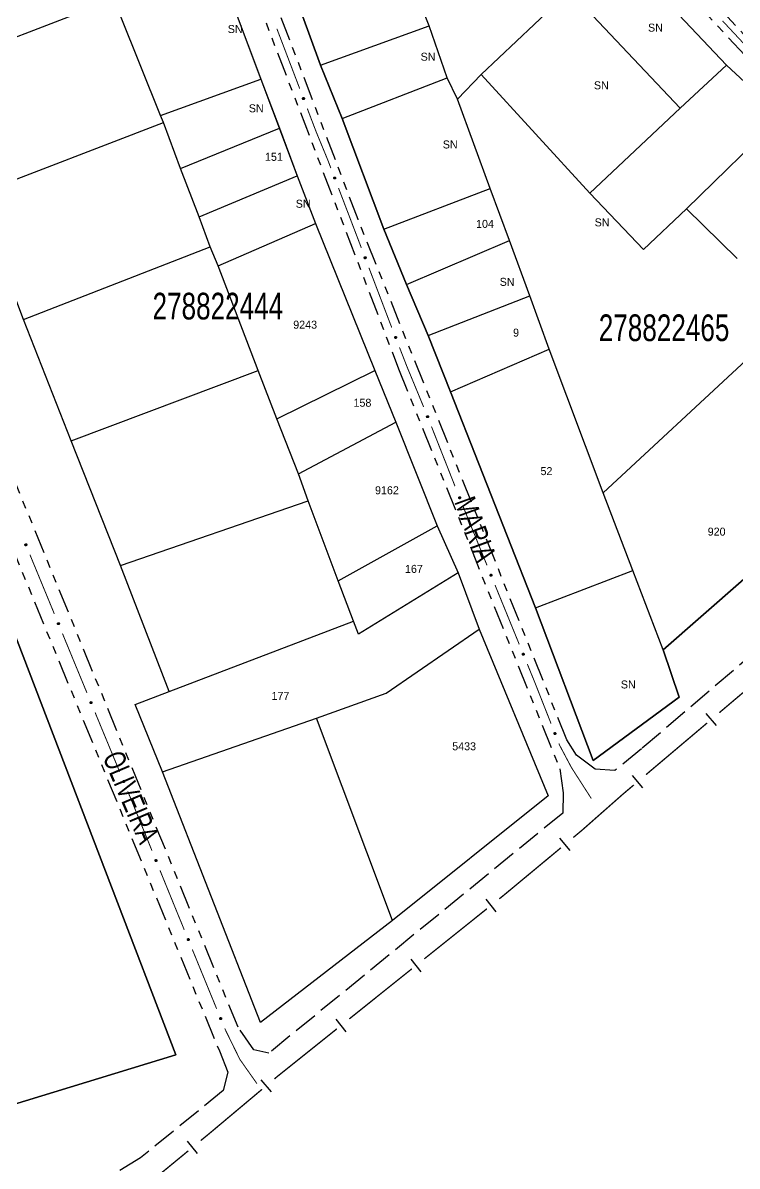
# Model space of a CAD drawing. Extents: x 204373 to 205952, y 4873300 to 4875179.
# Drawn here: x 205466.1 to 205599.9, y 4874579.4 to 4874793.6 of the extents above; entities that cross this region are included whole.
import ezdxf
from ezdxf.enums import TextEntityAlignment as Align

# ---------------------------------------------------------------- set-up
doc = ezdxf.new("R2010")
doc.units = 0
doc.header["$LTSCALE"] = 1.5
doc.header["$MEASUREMENT"] = 0
doc.linetypes.add('TRACO_11', pattern=[8, 3, -1, 3, -1])
doc.linetypes.add('TRACO_25', pattern=[8, 3, -1, 1, -1, 1, -1])
for name, color, linetype in [('CD_MALHA_LOTES', 7, 'CONTINUOUS'), ('CD_TXT_QUADRA', 255, 'CONTINUOUS'), ('LM-LIM-SETORES-BAIRROS', 250, 'CONTINUOUS'), ('RU-QUADRA', 220, 'CONTINUOUS'), ('SV-EIXO-RUA-N-PAV', 6, 'CONTINUOUS'), ('SV-RUA-NAO-PAV', 7, 'CONTINUOUS'), ('SV-RUA-PAVIM', 7, 'CONTINUOUS'), ('SV-TXT-RUA-N-PAV', 7, 'CONTINUOUS'), ('SV-TXT-RUA-PAV', 7, 'CONTINUOUS'), ('Th_NmrPort', 1, 'CONTINUOUS')]:
    doc.layers.add(name, color=color, linetype=linetype)
doc.styles.add('ARIAL', font='ARIAL.SHX')

msp = doc.modelspace()

# ---------------------------------------------------------------- linework, layer by layer
at = {"layer": 'CD_MALHA_LOTES', "linetype": 'Continuous', "flags": 128}
for points in [[(205576.774147, 4874808.144822), (205597.958793, 4874785.689097)], [(205503.648216, 4874801.987157), (205510.688721, 4874783.105801)], [(205542.243173, 4874793.103723), (205538.641784, 4874802.213121)], [(205521.905913, 4874785.689097), (205516.609752, 4874800.306503)], [(205551.988111, 4874783.994325), (205568.512135, 4874799.670964)], [(205589.273088, 4874777.638932), (205568.512135, 4874799.670964)], [(205448.44425, 4874784.705916), (205483.273418, 4874798.146882)], [(205491.914039, 4874776.278644), (205484.446836, 4874794.946652)], [(205521.905913, 4874785.689097), (205542.243173, 4874793.103723)], [(205545.632717, 4874783.358786), (205542.243173, 4874793.103723)], [(205525.930996, 4874775.732313), (205521.905913, 4874785.689097)], [(205597.958793, 4874785.689097), (205589.273088, 4874777.638932)], [(205491.914039, 4874776.278644), (205510.688721, 4874783.105801)], [(205510.688721, 4874783.105801), (205514.208974, 4874773.931809)], [(205525.930996, 4874775.732313), (205545.632717, 4874783.358786)], [(205547.539335, 4874779.333703), (205545.632717, 4874783.358786)], [(205547.539335, 4874779.333703), (205551.988111, 4874783.994325)], [(205572.325371, 4874761.750447), (205551.988111, 4874783.994325)], [(205553.682882, 4874762.597833), (205547.539335, 4874779.333703)], [(205492.447411, 4874774.998552), (205491.914039, 4874776.278644)], [(205533.769315, 4874754.97136), (205525.930996, 4874775.732313)], [(205589.273088, 4874777.638932), (205572.325371, 4874761.750447)], [(205590.438243, 4874758.784597), (205608.233346, 4874776.156006)], [(205457.404893, 4874761.450912), (205492.447411, 4874774.998552)], [(205495.647641, 4874766.357931), (205492.447411, 4874774.998552)], [(205495.647641, 4874766.357931), (205514.208974, 4874773.931809)], [(205514.208974, 4874773.931809), (205517.515878, 4874764.971165)], [(205499.167894, 4874757.290613), (205495.647641, 4874766.357931)], [(205499.167894, 4874757.290613), (205517.515878, 4874764.971165)], [(205517.515878, 4874764.971165), (205520.929457, 4874756.010521)], [(205466.239798, 4874738.055189), (205457.404893, 4874761.450912)], [(205533.769315, 4874754.97136), (205553.682882, 4874762.597833)], [(205557.284272, 4874752.852896), (205553.682882, 4874762.597833)], [(205572.325371, 4874761.750447), (205582.388078, 4874751.158124)], [(205582.388078, 4874751.158124), (205590.438243, 4874758.784597)], [(205599.971334, 4874749.463352), (205590.438243, 4874758.784597)], [(205501.194706, 4874751.636874), (205499.167894, 4874757.290613)], [(205502.688147, 4874748.116621), (205520.929457, 4874756.010521)], [(205520.929457, 4874756.010521), (205532.040156, 4874728.503524)], [(205538.006244, 4874744.590884), (205533.769315, 4874754.97136)], [(205538.006244, 4874744.590884), (205557.284272, 4874752.852896)], [(205561.097509, 4874742.472419), (205557.284272, 4874752.852896)], [(205466.239798, 4874738.055189), (205501.194706, 4874751.636874)], [(205502.688147, 4874748.116621), (205501.194706, 4874751.636874)], [(205510.207779, 4874728.503524), (205502.688147, 4874748.116621)], [(205542.031327, 4874735.057793), (205538.006244, 4874744.590884)], [(205542.031327, 4874735.057793), (205561.097509, 4874742.472419)], [(205564.698898, 4874732.515635), (205561.097509, 4874742.472419)], [(205475.185008, 4874715.313129), (205466.239798, 4874738.055189)], [(205546.268256, 4874724.46547), (205542.031327, 4874735.057793)], [(205546.268256, 4874724.46547), (205564.698898, 4874732.515635)], [(205574.862943, 4874705.594653), (205564.698898, 4874732.515635)], [(205475.185008, 4874715.313129), (205510.207779, 4874728.503524)], [(205513.694895, 4874719.4067), (205510.207779, 4874728.503524)], [(205513.694895, 4874719.4067), (205532.040156, 4874728.503524)], [(205532.040156, 4874728.503524), (205535.982113, 4874718.800245)], [(205574.862943, 4874705.594653), (205601.666106, 4874730.397171)], [(205562.156741, 4874684.002796), (205546.268256, 4874724.46547)], [(205517.788465, 4874709.096966), (205513.694895, 4874719.4067)], [(205517.788465, 4874709.096966), (205535.982113, 4874718.800245)], [(205535.982113, 4874718.800245), (205543.714413, 4874699.393688)], [(205484.433445, 4874691.964615), (205475.185008, 4874715.313129)], [(205519.60783, 4874704.093713), (205517.788465, 4874709.096966)], [(205622.850752, 4874708.365139), (205586.095391, 4874676.164477)], [(205580.375537, 4874690.993729), (205574.862943, 4874705.594653)], [(205484.433445, 4874691.964615), (205519.60783, 4874704.093713)], [(205525.217538, 4874689.083954), (205519.60783, 4874704.093713)], [(205525.217538, 4874689.083954), (205543.714413, 4874699.393688)], [(205543.714413, 4874699.393688), (205547.65637, 4874690.600091)], [(205458.545844, 4874694.680594), (205494.804517, 4874600.247685)], [(205493.530269, 4874668.312873), (205484.433445, 4874691.964615)], [(205547.65637, 4874690.600091), (205529.007881, 4874679.077448)], [(205547.65637, 4874690.600091), (205551.598327, 4874679.98713)], [(205562.156741, 4874684.002796), (205580.375537, 4874690.993729)], [(205586.095391, 4874676.164477), (205580.375537, 4874690.993729)], [(205528.098199, 4874681.503268), (205525.217538, 4874689.083954)], [(205572.96091, 4874655.403523), (205562.156741, 4874684.002796)], [(205493.530269, 4874668.312873), (205528.098199, 4874681.503268)], [(205529.007881, 4874679.077448), (205528.098199, 4874681.503268)], [(205521.123967, 4874663.30962), (205534.162748, 4874668.009646), (205551.598327, 4874679.98713)], [(205551.598327, 4874679.98713), (205564.561301, 4874648.754702)], [(205586.095391, 4874676.164477), (205589.061241, 4874667.266925)], [(205487.162492, 4874665.887054), (205493.530269, 4874668.312873)], [(205589.061241, 4874667.266925), (205572.96091, 4874655.403523)], [(205492.317359, 4874653.303114), (205487.162492, 4874665.887054)], [(205492.317359, 4874653.303114), (205521.123967, 4874663.30962)], [(205535.375658, 4874625.406188), (205521.123967, 4874663.30962)], [(205510.66262, 4874606.302858), (205492.317359, 4874653.303114)], [(205564.561301, 4874648.754702), (205535.375658, 4874625.406188)], [(205535.375658, 4874625.406188), (205510.66262, 4874606.302858)], [(205494.804517, 4874600.247685), (205455.160513, 4874588.131764)]]:
    msp.add_lwpolyline(points, dxfattribs=at)
at = {"layer": 'LM-LIM-SETORES-BAIRROS', "const_width": 0.25}
for points in [[(205596.611655, 4874664.364902), (205608.066285, 4874674.049501)], [(205582.866099, 4874652.743384), (205594.320729, 4874662.427983)], [(205578.289223, 4874648.863783), (205578.559544, 4874649.102301)], [(205578.559544, 4874649.102301), (205580.575173, 4874650.806464)], [(205570.829226, 4874642.281432), (205578.289223, 4874648.863783)], [(205569.251474, 4874640.970684), (205570.789854, 4874642.248723)], [(205570.789854, 4874642.248723), (205570.829226, 4874642.281432)], [(205556.050678, 4874630.003868), (205566.943903, 4874639.053625)], [(205555.396432, 4874629.480119), (205556.050678, 4874630.003868)], [(205541.34449, 4874618.23099), (205553.054442, 4874627.605264)], [(205527.292547, 4874606.98186), (205539.002499, 4874616.356135)], [(205513.874973, 4874596.240568), (205524.950556, 4874605.107005)], [(205513.252541, 4874595.71817), (205513.874973, 4874596.240568)], [(205501.142685, 4874585.554541), (205510.954618, 4874593.789556)], [(205499.450874, 4874584.163497), (205500.995725, 4874585.433707)], [(205500.995725, 4874585.433707), (205501.142685, 4874585.554541)], [(205490.911382, 4874577.142136), (205497.133598, 4874582.25818)]]:
    msp.add_lwpolyline(points, dxfattribs=at)
at = {"layer": 'LM-LIM-SETORES-BAIRROS'}
for points in [[(205596.052831, 4874661.928159), (205594.115911, 4874664.219085)], [(205582.307275, 4874650.306641), (205580.370355, 4874652.597567)], [(205568.671622, 4874638.538859), (205566.754563, 4874640.84643)], [(205554.772533, 4874627.05922), (205552.897678, 4874629.401211)], [(205540.72059, 4874615.810091), (205538.845735, 4874618.152081)], [(205526.668647, 4874604.560962), (205524.793793, 4874606.902952)], [(205512.684899, 4874593.283466), (205510.756285, 4874595.581389)], [(205498.858681, 4874581.734648), (205496.953365, 4874584.051924)]]:
    msp.add_lwpolyline(points, dxfattribs=at)
at = {"layer": 'RU-QUADRA', "linetype": 'Continuous', "flags": 128}
for points in [[(205338.901129, 4874761.496332), (205388.968388, 4874634.991868), (205409.102197, 4874620.559669), (205431.819548, 4874604.345716), (205455.160513, 4874588.131764), (205494.804517, 4874600.247685), (205458.545844, 4874694.680594), (205451.062481, 4874714.101702), (205444.469995, 4874732.097407), (205437.342983, 4874749.558587), (205430.928672, 4874767.376117), (205424.336186, 4874784.480946), (205410.594011, 4874818.42982)], [(205503.648216, 4874801.987157), (205517.515878, 4874764.971165), (205520.929457, 4874756.010521), (205532.040156, 4874728.503524), (205535.982113, 4874718.800245), (205543.714413, 4874699.393688), (205547.65637, 4874690.600091), (205551.598327, 4874679.98713), (205564.561301, 4874648.754702), (205535.375658, 4874625.406188), (205510.66262, 4874606.302858), (205492.317359, 4874653.303114), (205487.162492, 4874665.887054), (205493.530269, 4874668.312873), (205484.433445, 4874691.964615), (205475.185008, 4874715.313129), (205466.239798, 4874738.055189), (205457.404893, 4874761.450912), (205448.44425, 4874784.705916), (205439.270257, 4874808.174269)], [(205608.233346, 4874776.156006), (205597.958793, 4874785.689097), (205576.774147, 4874808.144822)], [(205516.609752, 4874800.306503), (205521.905913, 4874785.689097), (205525.930996, 4874775.732313), (205533.769315, 4874754.97136), (205538.006244, 4874744.590884), (205542.031327, 4874735.057793), (205546.268256, 4874724.46547), (205562.156741, 4874684.002796), (205572.96091, 4874655.403523), (205589.061241, 4874667.266925), (205586.095391, 4874676.164477), (205622.850752, 4874708.365139)]]:
    msp.add_lwpolyline(points, dxfattribs=at)
at = {"layer": 'SV-EIXO-RUA-N-PAV', "const_width": 0.18}
for points in [[(205597.225301, 4874794.002458), (205597.845348, 4874793.335755)], [(205597.845348, 4874793.335755), (205604.043739, 4874786.68748)], [(205513.716874, 4874792.53965), (205517.988818, 4874781.325797)], [(205519.4128, 4874777.587846), (205520.836781, 4874773.849895)], [(205520.836781, 4874773.849895), (205521.069614, 4874773.238708)], [(205521.069614, 4874773.238708), (205523.106596, 4874768.296031)], [(205523.106596, 4874768.296031), (205523.237751, 4874767.977787)], [(205523.237751, 4874767.977787), (205523.829312, 4874766.431277)], [(205525.258386, 4874762.69527), (205527.401997, 4874757.091259)], [(205527.401997, 4874757.091259), (205527.701562, 4874756.308109)], [(205527.701562, 4874756.308109), (205529.538348, 4874751.484478)], [(205530.961796, 4874747.746324), (205534.520416, 4874738.400939)], [(205534.520416, 4874738.400939), (205534.779892, 4874737.719524)], [(205534.779892, 4874737.719524), (205535.240292, 4874736.534998)], [(205536.689398, 4874732.806716), (205537.776228, 4874730.010504)], [(205537.776228, 4874730.010504), (205538.063981, 4874729.270167)], [(205538.063981, 4874729.270167), (205541.19977, 4874721.687261)], [(205542.682366, 4874717.972275), (205547.085858, 4874706.809423)], [(205548.568999, 4874703.094601), (205553.083826, 4874691.976312)], [(205467.448654, 4874693.974282), (205472.023706, 4874682.880639)], [(205554.588768, 4874688.270216), (205554.771389, 4874687.820491)], [(205554.771389, 4874687.820491), (205559.127446, 4874677.161644)], [(205473.548724, 4874679.182759), (205476.598759, 4874671.786997)], [(205560.640674, 4874673.458923), (205561.775594, 4874670.681883)], [(205476.598759, 4874671.786997), (205476.890938, 4874671.078518)], [(205476.890938, 4874671.078518), (205478.128259, 4874668.090969)], [(205561.775594, 4874670.681883), (205561.977256, 4874670.188437)], [(205561.977256, 4874670.188437), (205565.081704, 4874662.311164)], [(205479.658822, 4874664.39538), (205484.250509, 4874653.308613)], [(205566.548325, 4874658.589737), (205566.664258, 4874658.295568)], [(205566.664258, 4874658.295568), (205568.858635, 4874654.157599)], [(205568.858635, 4874654.157599), (205568.896163, 4874654.086832)], [(205568.896163, 4874654.086832), (205572.630189, 4874648.260852)], [(205485.781072, 4874649.613024), (205486.163712, 4874648.689127)], [(205486.163712, 4874648.689127), (205486.379037, 4874648.16922)], [(205486.379037, 4874648.16922), (205490.31398, 4874638.502122)], [(205491.822016, 4874634.797284), (205494.461079, 4874628.313817)], [(205494.461079, 4874628.313817), (205494.812903, 4874627.449482)], [(205494.812903, 4874627.449482), (205496.35513, 4874623.686447)], [(205497.872024, 4874619.985227), (205502.422705, 4874608.881565)], [(205503.94016, 4874605.180597), (205506.578124, 4874599.791613)], [(205506.578124, 4874599.791613), (205506.774395, 4874599.390659)], [(205506.774395, 4874599.390659), (205509.972031, 4874594.850017)]]:
    msp.add_lwpolyline(points, dxfattribs=at)
at = {"layer": 'SV-EIXO-RUA-N-PAV'}
for points in [[(205518.752528, 4874779.630277), (205518.797437, 4874779.610905), (205518.832072, 4874779.585073), (205518.854758, 4874779.555213), (205518.867925, 4874779.523599), (205518.877753, 4874779.489739), (205518.880129, 4874779.453416), (205518.873837, 4874779.412516), (205518.854721, 4874779.367331), (205518.825926, 4874779.33359), (205518.797842, 4874779.309782), (205518.765667, 4874779.294154), (205518.732614, 4874779.285158), (205518.694802, 4874779.283937), (205518.653417, 4874779.290718), (205518.608446, 4874779.31104), (205518.574664, 4874779.336599), (205518.553479, 4874779.366057), (205518.537973, 4874779.398502), (205518.528354, 4874779.43319), (205518.526227, 4874779.46886), (205518.533129, 4874779.510516), (205518.553775, 4874779.554636), (205518.578882, 4874779.588621), (205518.608035, 4874779.610214), (205518.640321, 4874779.62476), (205518.674162, 4874779.63503), (205518.710576, 4874779.63894), (205518.752528, 4874779.630277)], [(205524.595332, 4874764.736799), (205524.640267, 4874764.717489), (205524.674937, 4874764.691704), (205524.697664, 4874764.661874), (205524.710874, 4874764.630279), (205524.720748, 4874764.596433), (205524.723174, 4874764.560112), (205524.716938, 4874764.519204), (205524.697883, 4874764.473993), (205524.669134, 4874764.440212), (205524.641082, 4874764.416366), (205524.608929, 4874764.400695), (205524.575889, 4874764.391654), (205524.538078, 4874764.390381), (205524.496683, 4874764.397106), (205524.451685, 4874764.417367), (205524.417868, 4874764.442879), (205524.396643, 4874764.472308), (205524.381093, 4874764.504732), (205524.371427, 4874764.539408), (205524.369251, 4874764.575074), (205524.376097, 4874764.61674), (205524.396682, 4874764.660888), (205524.421743, 4874764.694906), (205524.450866, 4874764.716539), (205524.483133, 4874764.73113), (205524.51696, 4874764.741446), (205524.553368, 4874764.745405), (205524.595332, 4874764.736799)], [(205530.301816, 4874749.78885), (205530.346722, 4874749.769471), (205530.381353, 4874749.743634), (205530.404035, 4874749.713771), (205530.417198, 4874749.682155), (205530.427021, 4874749.648294), (205530.429392, 4874749.61197), (205530.423094, 4874749.571072), (205530.403971, 4874749.525889), (205530.375172, 4874749.492152), (205530.347084, 4874749.468348), (205530.314907, 4874749.452725), (205530.281853, 4874749.443734), (205530.24404, 4874749.442518), (205530.202656, 4874749.449305), (205530.157688, 4874749.469634), (205530.12391, 4874749.495197), (205530.102729, 4874749.524658), (205530.087228, 4874749.557106), (205530.077614, 4874749.591795), (205530.075491, 4874749.627465), (205530.0824, 4874749.66912), (205530.103052, 4874749.713237), (205530.128164, 4874749.747218), (205530.15732, 4874749.768807), (205530.189608, 4874749.783349), (205530.223451, 4874749.793614), (205530.259865, 4874749.797518), (205530.301816, 4874749.78885)], [(205536.015396, 4874734.844657), (205536.060434, 4874734.825588), (205536.095242, 4874734.799989), (205536.118129, 4874734.770282), (205536.131508, 4874734.738758), (205536.141563, 4874734.704965), (205536.144184, 4874734.668659), (205536.138168, 4874734.627718), (205536.119356, 4874734.582405), (205536.090789, 4874734.54847), (205536.062865, 4874734.524474), (205536.030797, 4874734.50863), (205535.997805, 4874734.499412), (205535.960002, 4874734.497936), (205535.918572, 4874734.504439), (205535.873465, 4874734.524458), (205535.839512, 4874734.549788), (205535.81813, 4874734.579103), (205535.802405, 4874734.611443), (205535.792553, 4874734.646066), (205535.790186, 4874734.68172), (205535.796808, 4874734.723422), (205535.817156, 4874734.76768), (205535.842034, 4874734.801833), (205535.871041, 4874734.823621), (205535.903228, 4874734.838385), (205535.937, 4874734.848883), (205535.973386, 4874734.853037), (205536.015396, 4874734.844657)], [(205541.998127, 4874720.006802), (205542.04326, 4874719.98796), (205542.078197, 4874719.962536), (205542.101233, 4874719.932945), (205542.11477, 4874719.901488), (205542.124995, 4874719.867747), (205542.127799, 4874719.831454), (205542.121988, 4874719.790483), (205542.103404, 4874719.745076), (205542.075008, 4874719.710998), (205542.047206, 4874719.686862), (205542.015217, 4874719.670857), (205541.982272, 4874719.661473), (205541.944477, 4874719.659808), (205541.903015, 4874719.666102), (205541.857808, 4874719.685894), (205541.823728, 4874719.711053), (205541.802199, 4874719.74026), (205541.786312, 4874719.772521), (205541.776286, 4874719.807094), (205541.773739, 4874719.842736), (205541.780151, 4874719.88447), (205541.800277, 4874719.92883), (205541.824983, 4874719.963107), (205541.85388, 4874719.985041), (205541.885993, 4874719.999967), (205541.919711, 4874720.010634), (205541.956076, 4874720.014971), (205541.998127, 4874720.006802)], [(205547.996069, 4874704.798092), (205548.041388, 4874704.779701), (205548.076577, 4874704.754628), (205548.099908, 4874704.725268), (205548.113759, 4874704.693949), (205548.124321, 4874704.660311), (205548.127487, 4874704.624048), (205548.122086, 4874704.583021), (205548.103956, 4874704.53743), (205548.075902, 4874704.503071), (205548.048342, 4874704.478658), (205548.016516, 4874704.462334), (205547.983666, 4874704.452621), (205547.945889, 4874704.450578), (205547.904366, 4874704.456458), (205547.858964, 4874704.475797), (205547.824634, 4874704.500614), (205547.802814, 4874704.529605), (205547.786606, 4874704.561705), (205547.776235, 4874704.596176), (205547.773332, 4874704.631791), (205547.779327, 4874704.673587), (205547.799008, 4874704.718146), (205547.82337, 4874704.752668), (205547.852046, 4874704.77489), (205547.884009, 4874704.790136), (205547.917618, 4874704.801139), (205547.953939, 4874704.80584), (205547.996069, 4874704.798092)], [(205466.733133, 4874695.998019), (205466.778551, 4874695.979874), (205466.813875, 4874695.954993), (205466.837364, 4874695.92576), (205466.851385, 4874695.894516), (205466.862129, 4874695.860936), (205466.865492, 4874695.82469), (205466.860314, 4874695.783635), (205466.842432, 4874695.737946), (205466.814565, 4874695.703435), (205466.787137, 4874695.678873), (205466.755399, 4874695.662377), (205466.722603, 4874695.652486), (205466.684838, 4874695.650238), (205466.643283, 4874695.655893), (205466.597777, 4874695.674985), (205466.563314, 4874695.699616), (205466.541336, 4874695.728488), (205466.524954, 4874695.7605), (205466.514396, 4874695.794914), (205466.5113, 4874695.830513), (205466.517069, 4874695.872341), (205466.536508, 4874695.917006), (205466.560682, 4874695.95166), (205466.589238, 4874695.974037), (205466.621117, 4874695.989456), (205466.654666, 4874696.000641), (205466.690961, 4874696.005539), (205466.733133, 4874695.998019)], [(205553.884232, 4874690.297804), (205553.929551, 4874690.279413), (205553.964739, 4874690.254341), (205553.98807, 4874690.224981), (205554.001921, 4874690.193661), (205554.012483, 4874690.160023), (205554.015649, 4874690.12376), (205554.010248, 4874690.082733), (205553.992119, 4874690.037143), (205553.964065, 4874690.002783), (205553.936505, 4874689.97837), (205553.904678, 4874689.962047), (205553.871828, 4874689.952334), (205553.834051, 4874689.950291), (205553.792528, 4874689.95617), (205553.747126, 4874689.975509), (205553.712797, 4874690.000327), (205553.690976, 4874690.029317), (205553.674768, 4874690.061418), (205553.664397, 4874690.095888), (205553.661494, 4874690.131503), (205553.667489, 4874690.1733), (205553.687171, 4874690.217859), (205553.711532, 4874690.252381), (205553.740208, 4874690.274603), (205553.772171, 4874690.289848), (205553.805781, 4874690.300852), (205553.842101, 4874690.305552), (205553.884232, 4874690.297804)], [(205472.833203, 4874681.206496), (205472.878621, 4874681.188351), (205472.913945, 4874681.16347), (205472.937434, 4874681.134237), (205472.951455, 4874681.102993), (205472.962199, 4874681.069413), (205472.965562, 4874681.033167), (205472.960383, 4874680.992112), (205472.942502, 4874680.946424), (205472.914634, 4874680.911912), (205472.887207, 4874680.887351), (205472.855469, 4874680.870854), (205472.822673, 4874680.860964), (205472.784908, 4874680.858716), (205472.743353, 4874680.86437), (205472.697847, 4874680.883463), (205472.663383, 4874680.908094), (205472.641406, 4874680.936965), (205472.625024, 4874680.968977), (205472.614466, 4874681.003391), (205472.61137, 4874681.03899), (205472.617138, 4874681.080818), (205472.636578, 4874681.125483), (205472.660752, 4874681.160137), (205472.689307, 4874681.182514), (205472.721187, 4874681.197933), (205472.754736, 4874681.209119), (205472.79103, 4874681.214016), (205472.833203, 4874681.206496)], [(205559.931604, 4874675.48493), (205559.976964, 4874675.466641), (205560.012209, 4874675.441647), (205560.035605, 4874675.412339), (205560.049526, 4874675.381051), (205560.060163, 4874675.347436), (205560.06341, 4874675.31118), (205560.058101, 4874675.270142), (205560.040074, 4874675.224511), (205560.012097, 4874675.190089), (205559.984591, 4874675.165614), (205559.952801, 4874675.149219), (205559.919973, 4874675.139433), (205559.882201, 4874675.137305), (205559.840665, 4874675.143092), (205559.79522, 4874675.16233), (205559.760835, 4874675.18707), (205559.738949, 4874675.216012), (205559.722669, 4874675.248076), (205559.712221, 4874675.282523), (205559.709239, 4874675.318131), (205559.71514, 4874675.359941), (205559.734722, 4874675.404544), (205559.759006, 4874675.439121), (205559.787633, 4874675.461407), (205559.819561, 4874675.476724), (205559.853146, 4874675.487803), (205559.889456, 4874675.492584), (205559.931604, 4874675.48493)], [(205478.940265, 4874666.418042), (205478.985711, 4874666.399966), (205479.021072, 4874666.375137), (205479.044605, 4874666.345939), (205479.058673, 4874666.314716), (205479.069468, 4874666.281152), (205479.072885, 4874666.244912), (205479.067768, 4874666.203849), (205479.049955, 4874666.158134), (205479.022139, 4874666.123581), (205478.994749, 4874666.098978), (205478.963036, 4874666.082434), (205478.930254, 4874666.072494), (205478.892492, 4874666.07019), (205478.850929, 4874666.075781), (205478.805395, 4874666.094806), (205478.770894, 4874666.119385), (205478.748873, 4874666.148224), (205478.732443, 4874666.180211), (205478.721834, 4874666.214609), (205478.718684, 4874666.250203), (205478.72439, 4874666.29204), (205478.743763, 4874666.336734), (205478.767885, 4874666.371424), (205478.796406, 4874666.393844), (205478.828263, 4874666.409311), (205478.861795, 4874666.420547), (205478.898082, 4874666.425498), (205478.940265, 4874666.418042)], [(205565.864747, 4874660.624486), (205565.909874, 4874660.605629), (205565.944803, 4874660.580194), (205565.967829, 4874660.550595), (205565.981356, 4874660.519134), (205565.99157, 4874660.485389), (205565.994362, 4874660.449095), (205565.988538, 4874660.408127), (205565.969939, 4874660.362725), (205565.941532, 4874660.328657), (205565.913722, 4874660.30453), (205565.881728, 4874660.288536), (205565.84878, 4874660.279162), (205565.810984, 4874660.277509), (205565.769524, 4874660.283817), (205565.724324, 4874660.303623), (205565.690252, 4874660.328794), (205565.668732, 4874660.358008), (205565.652856, 4874660.390274), (205565.642841, 4874660.42485), (205565.640306, 4874660.460492), (205565.646732, 4874660.502225), (205565.666872, 4874660.546578), (205565.691588, 4874660.580847), (205565.720493, 4874660.602772), (205565.752611, 4874660.617687), (205565.786332, 4874660.628343), (205565.822699, 4874660.632669), (205565.864747, 4874660.624486)], [(205485.062516, 4874651.635686), (205485.107961, 4874651.617609), (205485.143322, 4874651.592781), (205485.166855, 4874651.563583), (205485.180923, 4874651.53236), (205485.191718, 4874651.498796), (205485.195135, 4874651.462556), (205485.190018, 4874651.421493), (205485.172205, 4874651.375778), (205485.144389, 4874651.341225), (205485.116999, 4874651.316622), (205485.085286, 4874651.300078), (205485.052504, 4874651.290138), (205485.014742, 4874651.287833), (205484.97318, 4874651.293425), (205484.927645, 4874651.31245), (205484.893144, 4874651.337029), (205484.871124, 4874651.365868), (205484.854693, 4874651.397855), (205484.844084, 4874651.432253), (205484.840935, 4874651.467847), (205484.84664, 4874651.509684), (205484.866013, 4874651.554378), (205484.890135, 4874651.589068), (205484.918657, 4874651.611488), (205484.950513, 4874651.626955), (205484.984045, 4874651.638191), (205485.020332, 4874651.643142), (205485.062516, 4874651.635686)], [(205491.115787, 4874636.824283), (205491.161122, 4874636.80593), (205491.196331, 4874636.780887), (205491.219686, 4874636.751546), (205491.233564, 4874636.720238), (205491.244154, 4874636.686609), (205491.24735, 4874636.650349), (205491.241983, 4874636.609317), (205491.223892, 4874636.563712), (205491.195867, 4874636.529329), (205491.168327, 4874636.504893), (205491.136514, 4874636.488543), (205491.103673, 4874636.478802), (205491.065897, 4874636.476728), (205491.024369, 4874636.482573), (205490.978951, 4874636.501874), (205490.944601, 4874636.526663), (205490.922756, 4874636.555635), (205490.906521, 4874636.587722), (205490.896121, 4874636.622184), (205490.893189, 4874636.657796), (205490.899149, 4874636.699598), (205490.918793, 4874636.744173), (205490.943126, 4874636.778716), (205490.971784, 4874636.800961), (205491.003733, 4874636.816234), (205491.037334, 4874636.827265), (205491.07365, 4874636.831996), (205491.115787, 4874636.824283)], [(205497.160948, 4874622.01053), (205497.206326, 4874621.992286), (205497.241596, 4874621.967327), (205497.265021, 4874621.938043), (205497.278973, 4874621.906768), (205497.289643, 4874621.873164), (205497.292926, 4874621.836911), (205497.287658, 4874621.795867), (205497.269676, 4874621.750218), (205497.241733, 4874621.715769), (205497.214252, 4874621.691267), (205497.182477, 4874621.674841), (205497.14966, 4874621.665022), (205497.111889, 4874621.662857), (205497.070348, 4874621.668602), (205497.024883, 4874621.687795), (205496.990474, 4874621.712501), (205496.96856, 4874621.741421), (205496.952248, 4874621.773469), (205496.941766, 4874621.807906), (205496.938748, 4874621.843512), (205496.944608, 4874621.885327), (205496.964146, 4874621.929949), (205496.988396, 4874621.96455), (205497.017, 4874621.986864), (205497.048914, 4874622.002213), (205497.082487, 4874622.013325), (205497.118792, 4874622.018143), (205497.160948, 4874622.01053)], [(205503.228523, 4874607.205648), (205503.273901, 4874607.187404), (205503.30917, 4874607.162445), (205503.332595, 4874607.13316), (205503.346548, 4874607.101885), (205503.357218, 4874607.068282), (205503.360501, 4874607.032029), (205503.355232, 4874606.990985), (205503.33725, 4874606.945336), (205503.309307, 4874606.910886), (205503.281826, 4874606.886385), (205503.250052, 4874606.869958), (205503.217234, 4874606.86014), (205503.179464, 4874606.857975), (205503.137922, 4874606.86372), (205503.092458, 4874606.882913), (205503.058049, 4874606.907619), (205503.036135, 4874606.936539), (205503.019823, 4874606.968587), (205503.00934, 4874607.003024), (205503.006323, 4874607.038629), (205503.012183, 4874607.080445), (205503.031721, 4874607.125067), (205503.055971, 4874607.159668), (205503.084575, 4874607.181982), (205503.116488, 4874607.197331), (205503.150062, 4874607.208443), (205503.186367, 4874607.21326), (205503.228523, 4874607.205648)]]:
    msp.add_lwpolyline(points, close=True, dxfattribs=at)
for points in [[(205518.526227, 4874779.46886), (205518.608446, 4874779.31104)], [(205518.528354, 4874779.43319), (205518.574664, 4874779.336599)], [(205518.529429, 4874779.447196), (205518.588814, 4874779.329641)], [(205518.533129, 4874779.510516), (205518.653417, 4874779.290718)], [(205518.533862, 4874779.485389), (205518.627736, 4874779.307964)], [(205518.546249, 4874779.529533), (205518.672547, 4874779.289991)], [(205518.553775, 4874779.554636), (205518.694802, 4874779.283937)], [(205518.566165, 4874779.569244), (205518.711044, 4874779.288594)], [(205518.578882, 4874779.588621), (205518.732614, 4874779.285158)], [(205518.593975, 4874779.5959), (205518.747598, 4874779.292298)], [(205518.608035, 4874779.610214), (205518.765667, 4874779.294154)], [(205518.6247, 4874779.614906), (205518.778687, 4874779.302681)], [(205518.640321, 4874779.62476), (205518.797842, 4874779.309782)], [(205518.659614, 4874779.626746), (205518.811779, 4874779.326969)], [(205518.674162, 4874779.63503), (205518.825926, 4874779.33359)], [(205518.693921, 4874779.632515), (205518.839103, 4874779.354901)], [(205518.710576, 4874779.63894), (205518.854721, 4874779.367331)], [(205518.730171, 4874779.633183), (205518.861266, 4874779.392547)], [(205518.752528, 4874779.630277), (205518.873837, 4874779.412516)], [(205518.776561, 4874779.618731), (205518.873957, 4874779.439727)], [(205518.797437, 4874779.610905), (205518.880129, 4874779.453416)], [(205518.817244, 4874779.596264), (205518.874868, 4874779.479499)], [(205518.832072, 4874779.585073), (205518.877753, 4874779.489739)], [(205524.369251, 4874764.575074), (205524.451685, 4874764.417367)], [(205524.371427, 4874764.539408), (205524.417868, 4874764.442879)], [(205524.372483, 4874764.553414), (205524.432028, 4874764.435941)], [(205524.376097, 4874764.61674), (205524.496683, 4874764.397106)], [(205524.376863, 4874764.591613), (205524.470979, 4874764.414316)], [(205524.38919, 4874764.635774), (205524.515815, 4874764.396404)], [(205524.396682, 4874764.660888), (205524.538078, 4874764.390381)], [(205524.409052, 4874764.675512), (205524.554314, 4874764.39506)], [(205524.421743, 4874764.694906), (205524.575889, 4874764.391654)], [(205524.436826, 4874764.702206), (205524.590862, 4874764.398814)], [(205524.450866, 4874764.716539), (205524.608929, 4874764.400695)], [(205524.467525, 4874764.721254), (205524.621937, 4874764.409239)], [(205524.483133, 4874764.73113), (205524.641082, 4874764.416366)], [(205524.502423, 4874764.733142), (205524.654996, 4874764.433573)], [(205524.51696, 4874764.741446), (205524.669134, 4874764.440212)], [(205524.536722, 4874764.738957), (205524.682283, 4874764.461541)], [(205524.553368, 4874764.745405), (205524.697883, 4874764.473993)], [(205524.572971, 4874764.739674), (205524.704394, 4874764.499218)], [(205524.595332, 4874764.736799), (205524.716938, 4874764.519204)], [(205524.619381, 4874764.725286), (205524.71702, 4874764.546415)], [(205524.640267, 4874764.717489), (205524.723174, 4874764.560112)], [(205524.660094, 4874764.702875), (205524.717877, 4874764.586188)], [(205524.674937, 4874764.691704), (205524.720748, 4874764.596433)], [(205530.075491, 4874749.627465), (205530.157688, 4874749.469634)], [(205530.077614, 4874749.591795), (205530.12391, 4874749.495197)], [(205530.078691, 4874749.6058), (205530.138059, 4874749.488237)], [(205530.0824, 4874749.66912), (205530.202656, 4874749.449305)], [(205530.083129, 4874749.643993), (205530.176977, 4874749.466554)], [(205530.095522, 4874749.688135), (205530.221787, 4874749.448575)], [(205530.103052, 4874749.713237), (205530.24404, 4874749.442518)], [(205530.115444, 4874749.727843), (205530.260283, 4874749.447173)], [(205530.128164, 4874749.747218), (205530.281853, 4874749.443734)], [(205530.143258, 4874749.754495), (205530.296837, 4874749.450871)], [(205530.15732, 4874749.768807), (205530.314907, 4874749.452725)], [(205530.173985, 4874749.773497), (205530.327928, 4874749.46125)], [(205530.189608, 4874749.783349), (205530.347084, 4874749.468348)], [(205530.208901, 4874749.785332), (205530.361024, 4874749.485533)], [(205530.223451, 4874749.793614), (205530.375172, 4874749.492152)], [(205530.243209, 4874749.791096), (205530.388352, 4874749.513461)], [(205530.259865, 4874749.797518), (205530.403971, 4874749.525889)], [(205530.279459, 4874749.791758), (205530.41052, 4874749.551104)], [(205530.301816, 4874749.78885), (205530.423094, 4874749.571072)], [(205530.325848, 4874749.7773), (205530.423218, 4874749.598282)], [(205530.346722, 4874749.769471), (205530.429392, 4874749.61197)], [(205530.366527, 4874749.754828), (205530.424134, 4874749.638054)], [(205530.381353, 4874749.743634), (205530.427021, 4874749.648294)], [(205535.871041, 4874734.823621), (205536.030797, 4874734.50863)], [(205535.887673, 4874734.828426), (205536.043758, 4874734.517245)], [(205535.903228, 4874734.838385), (205536.062865, 4874734.524474)], [(205535.922507, 4874734.840501), (205536.076687, 4874734.541755)], [(205535.937, 4874734.848883), (205536.090789, 4874734.54847)], [(205535.956775, 4874734.8465), (205536.103822, 4874734.56987)], [(205535.973386, 4874734.853037), (205536.119356, 4874734.582405)], [(205535.993019, 4874734.847412), (205536.125731, 4874734.607665)], [(205536.015396, 4874734.844657), (205536.138168, 4874734.627718)], [(205536.039506, 4874734.833273), (205536.138104, 4874734.654929)], [(205536.060434, 4874734.825588), (205536.144184, 4874734.668659)], [(205535.790186, 4874734.68172), (205535.873465, 4874734.524458)], [(205535.792553, 4874734.646066), (205535.839512, 4874734.549788)], [(205535.793534, 4874734.660078), (205535.853708, 4874734.542926)], [(205535.796808, 4874734.723422), (205535.918572, 4874734.504439)], [(205535.797709, 4874734.6983), (205535.892775, 4874734.521511)], [(205535.809799, 4874734.742527), (205535.937707, 4874734.50384)], [(205535.817156, 4874734.76768), (205535.960002, 4874734.497936)], [(205535.829448, 4874734.782371), (205535.976212, 4874734.502702)], [(205535.842034, 4874734.801833), (205535.997805, 4874734.499412)], [(205535.857078, 4874734.809214), (205536.01274, 4874734.506652)], [(205536.080339, 4874734.811081), (205536.138747, 4874734.694706)], [(205536.095242, 4874734.799989), (205536.141563, 4874734.704965)], [(205541.773739, 4874719.842736), (205541.857808, 4874719.685894)], [(205541.777196, 4874719.821111), (205541.837959, 4874719.704262)], [(205541.780151, 4874719.88447), (205541.903015, 4874719.666102)], [(205541.781179, 4874719.859353), (205541.877133, 4874719.683044)], [(205541.793046, 4874719.90364), (205541.922153, 4874719.665599)], [(205541.800277, 4874719.92883), (205541.944477, 4874719.659808)], [(205541.812494, 4874719.943582), (205541.960663, 4874719.664655)], [(205541.824983, 4874719.963107), (205541.982272, 4874719.661473)], [(205541.839989, 4874719.970564), (205541.997171, 4874719.668789)], [(205541.85388, 4874719.985041), (205542.015217, 4874719.670857)], [(205541.870488, 4874719.989929), (205542.028135, 4874719.679537)], [(205541.885993, 4874719.999967), (205542.047206, 4874719.686862)], [(205541.905261, 4874720.002179), (205542.06094, 4874719.704212)], [(205541.919711, 4874720.010634), (205542.075008, 4874719.710998)], [(205541.939498, 4874720.008351), (205542.087934, 4874719.732463)], [(205541.956076, 4874720.014971), (205542.103404, 4874719.745076)], [(205541.975737, 4874720.009445), (205542.109653, 4874719.770368)], [(205541.998127, 4874720.006802), (205542.121988, 4874719.790483)], [(205542.022294, 4874719.99554), (205542.121788, 4874719.817693)], [(205542.04326, 4874719.98796), (205542.127799, 4874719.831454)], [(205542.063239, 4874719.973553), (205542.122231, 4874719.857473)], [(205542.078197, 4874719.962536), (205542.124995, 4874719.867747)], [(205541.776286, 4874719.807094), (205541.823728, 4874719.711053)], [(205547.773332, 4874704.631791), (205547.858964, 4874704.475797)], [(205547.776235, 4874704.596176), (205547.824634, 4874704.500614)], [(205547.777005, 4874704.610201), (205547.838932, 4874704.493966)], [(205547.779327, 4874704.673587), (205547.904366, 4874704.456458)], [(205547.780606, 4874704.648482), (205547.878316, 4874704.47314)], [(205547.79203, 4874704.692885), (205547.923508, 4874704.456146)], [(205547.799008, 4874704.718146), (205547.945889, 4874704.450578)], [(205547.811078, 4874704.73302), (205547.962026, 4874704.455587)], [(205547.82337, 4874704.752668), (205547.983666, 4874704.452621)], [(205547.838301, 4874704.760274), (205547.998491, 4874704.460085)], [(205547.852046, 4874704.77489), (205548.016516, 4874704.462334)], [(205547.868605, 4874704.779944), (205548.029346, 4874704.471142)], [(205547.884009, 4874704.790136), (205548.048342, 4874704.478658)], [(205547.903254, 4874704.792541), (205548.061903, 4874704.496144)], [(205547.917618, 4874704.801139), (205548.075902, 4874704.503071)], [(205547.937427, 4874704.799054), (205548.088613, 4874704.524663)], [(205547.953939, 4874704.80584), (205548.103956, 4874704.53743)], [(205547.973654, 4874704.80051), (205548.109952, 4874704.562783)], [(205547.996069, 4874704.798092), (205548.122086, 4874704.583021)], [(205548.020348, 4874704.787071), (205548.121614, 4874704.610228)], [(205548.041388, 4874704.779701), (205548.127487, 4874704.624048)], [(205548.06151, 4874704.765495), (205548.121659, 4874704.65001)], [(205548.076577, 4874704.754628), (205548.124321, 4874704.660311)], [(205466.5113, 4874695.830513), (205466.597777, 4874695.674985)], [(205466.514396, 4874695.794914), (205466.563314, 4874695.699616)], [(205466.51509, 4874695.808944), (205466.577647, 4874695.693046)], [(205466.517069, 4874695.872341), (205466.643283, 4874695.655893)], [(205466.518484, 4874695.847243), (205466.617143, 4874695.672434)], [(205466.529667, 4874695.891707), (205466.662427, 4874695.655685)], [(205466.536508, 4874695.917006), (205466.684838, 4874695.650238)], [(205466.548497, 4874695.931945), (205466.700947, 4874695.655335)], [(205466.560682, 4874695.95166), (205466.722603, 4874695.652486)], [(205466.575572, 4874695.959347), (205466.737387, 4874695.660031)], [(205466.589238, 4874695.974037), (205466.755399, 4874695.662377)], [(205466.605769, 4874695.97918), (205466.768182, 4874695.671255)], [(205466.621117, 4874695.989456), (205466.787137, 4874695.678873)], [(205466.640348, 4874695.991965), (205466.800603, 4874695.696433)], [(205466.654666, 4874696.000641), (205466.814565, 4874695.703435)], [(205466.674486, 4874695.998663), (205466.827158, 4874695.725097)], [(205466.690961, 4874696.005539), (205466.842432, 4874695.737946)], [(205466.710705, 4874696.000316), (205466.84829, 4874695.763332)], [(205466.733133, 4874695.998019), (205466.860314, 4874695.783635)], [(205466.757471, 4874695.98713), (205466.859694, 4874695.810839)], [(205466.778551, 4874695.979874), (205466.865492, 4874695.82469)], [(205466.798749, 4874695.965777), (205466.859524, 4874695.850621)], [(205466.813875, 4874695.954993), (205466.862129, 4874695.860936)], [(205553.661494, 4874690.131503), (205553.747126, 4874689.975509)], [(205553.664397, 4874690.095888), (205553.712797, 4874690.000327)], [(205553.665167, 4874690.109914), (205553.727094, 4874689.993678)], [(205553.667489, 4874690.1733), (205553.792528, 4874689.95617)], [(205553.668768, 4874690.148194), (205553.766478, 4874689.972853)], [(205553.680192, 4874690.192597), (205553.81167, 4874689.955859)], [(205553.687171, 4874690.217859), (205553.834051, 4874689.950291)], [(205553.69924, 4874690.232732), (205553.850188, 4874689.9553)], [(205553.711532, 4874690.252381), (205553.871828, 4874689.952334)], [(205553.726463, 4874690.259987), (205553.886653, 4874689.959798)], [(205553.740208, 4874690.274603), (205553.904678, 4874689.962047)], [(205553.756767, 4874690.279656), (205553.917509, 4874689.970855)], [(205553.772171, 4874690.289848), (205553.936505, 4874689.97837)], [(205553.791416, 4874690.292253), (205553.950065, 4874689.995857)], [(205553.805781, 4874690.300852), (205553.964065, 4874690.002783)], [(205553.825589, 4874690.298766), (205553.976775, 4874690.024376)], [(205553.842101, 4874690.305552), (205553.992119, 4874690.037143)], [(205553.861816, 4874690.300223), (205553.998114, 4874690.062496)], [(205553.884232, 4874690.297804), (205554.010248, 4874690.082733)], [(205553.90851, 4874690.286784), (205554.009776, 4874690.10994)], [(205553.929551, 4874690.279413), (205554.015649, 4874690.12376)], [(205553.949672, 4874690.265207), (205554.009821, 4874690.149723)], [(205553.964739, 4874690.254341), (205554.012483, 4874690.160023)], [(205472.61137, 4874681.03899), (205472.697847, 4874680.883463)], [(205472.614466, 4874681.003391), (205472.663383, 4874680.908094)], [(205472.61516, 4874681.017421), (205472.677717, 4874680.901523)], [(205472.617138, 4874681.080818), (205472.743353, 4874680.86437)], [(205472.618553, 4874681.05572), (205472.717213, 4874680.880911)], [(205472.629736, 4874681.100184), (205472.762497, 4874680.864162)], [(205472.636578, 4874681.125483), (205472.784908, 4874680.858716)], [(205472.648566, 4874681.140422), (205472.801017, 4874680.863812)], [(205472.660752, 4874681.160137), (205472.822673, 4874680.860964)], [(205472.675642, 4874681.167824), (205472.837457, 4874680.868508)], [(205472.689307, 4874681.182514), (205472.855469, 4874680.870854)], [(205472.705839, 4874681.187657), (205472.868252, 4874680.879732)], [(205472.721187, 4874681.197933), (205472.887207, 4874680.887351)], [(205472.740418, 4874681.200442), (205472.900673, 4874680.90491)], [(205472.754736, 4874681.209119), (205472.914634, 4874680.911912)], [(205472.774556, 4874681.20714), (205472.927228, 4874680.933574)], [(205472.79103, 4874681.214016), (205472.942502, 4874680.946424)], [(205472.810775, 4874681.208793), (205472.94836, 4874680.971809)], [(205472.833203, 4874681.206496), (205472.960383, 4874680.992112)], [(205472.85754, 4874681.195607), (205472.959764, 4874681.019316)], [(205472.878621, 4874681.188351), (205472.965562, 4874681.033167)], [(205472.898819, 4874681.174254), (205472.959594, 4874681.059098)], [(205472.913945, 4874681.16347), (205472.962199, 4874681.069413)], [(205559.709239, 4874675.318131), (205559.79522, 4874675.16233)], [(205559.712221, 4874675.282523), (205559.760835, 4874675.18707)], [(205559.71296, 4874675.29655), (205559.775147, 4874675.180454)], [(205559.71514, 4874675.359941), (205559.840665, 4874675.143092)], [(205559.716475, 4874675.334839), (205559.814578, 4874675.159716)], [(205559.7278, 4874675.379267), (205559.859808, 4874675.142823)], [(205559.734722, 4874675.404544), (205559.882201, 4874675.137305)], [(205559.746758, 4874675.419445), (205559.898327, 4874675.14235)], [(205559.759006, 4874675.439121), (205559.919973, 4874675.139433)], [(205559.773921, 4874675.44676), (205559.934781, 4874675.14693)], [(205559.787633, 4874675.461407), (205559.952801, 4874675.149219)], [(205559.80418, 4874675.466497), (205559.965612, 4874675.158056)], [(205559.819561, 4874675.476724), (205559.984591, 4874675.165614)], [(205559.838801, 4874675.479172), (205559.998113, 4874675.183131)], [(205559.853146, 4874675.487803), (205560.012097, 4874675.190089)], [(205559.872959, 4874675.485761), (205560.024759, 4874675.21171)], [(205559.889456, 4874675.492584), (205560.040074, 4874675.224511)], [(205559.909183, 4874675.487299), (205560.046013, 4874675.249877)], [(205559.931604, 4874675.48493), (205560.058101, 4874675.270142)], [(205559.955907, 4874675.473964), (205560.057568, 4874675.297348)], [(205559.976964, 4874675.466641), (205560.06341, 4874675.31118)], [(205559.997117, 4874675.45248), (205560.057524, 4874675.33713)], [(205560.012209, 4874675.441647), (205560.060163, 4874675.347436)], [(205478.718684, 4874666.250203), (205478.805395, 4874666.094806)], [(205478.72439, 4874666.29204), (205478.850929, 4874666.075781)], [(205478.725843, 4874666.266944), (205478.824765, 4874666.092283)], [(205478.736959, 4874666.311425), (205478.870073, 4874666.075602)], [(205478.743763, 4874666.336734), (205478.892492, 4874666.07019)], [(205478.755729, 4874666.351691), (205478.908594, 4874666.07531)], [(205478.767885, 4874666.371424), (205478.930254, 4874666.072494)], [(205478.782763, 4874666.379134), (205478.945027, 4874666.08006)], [(205478.796406, 4874666.393844), (205478.963036, 4874666.082434)], [(205478.81293, 4874666.399012), (205478.975805, 4874666.091331)], [(205478.828263, 4874666.409311), (205478.994749, 4874666.098978)], [(205478.84749, 4874666.411849), (205479.008188, 4874666.116558)], [(205478.861795, 4874666.420547), (205479.022139, 4874666.123581)], [(205478.881618, 4874666.418598), (205479.0347, 4874666.145261)], [(205478.898082, 4874666.425498), (205479.049955, 4874666.158134)], [(205478.917834, 4874666.420305), (205479.055775, 4874666.183528)], [(205478.940265, 4874666.418042), (205479.067768, 4874666.203849)], [(205478.96462, 4874666.40719), (205479.067107, 4874666.231052)], [(205478.985711, 4874666.399966), (205479.072885, 4874666.244912)], [(205479.00593, 4874666.385899), (205479.066877, 4874666.270833)], [(205479.021072, 4874666.375137), (205479.069468, 4874666.281152)], [(205478.721834, 4874666.214609), (205478.770894, 4874666.119385)], [(205478.722507, 4874666.22864), (205478.785237, 4874666.112836)], [(205565.640306, 4874660.460492), (205565.724324, 4874660.303623)], [(205565.642841, 4874660.42485), (205565.690252, 4874660.328794)], [(205565.643756, 4874660.438866), (205565.70448, 4874660.321998)], [(205565.646732, 4874660.502225), (205565.769524, 4874660.283817)], [(205565.647752, 4874660.477108), (205565.743648, 4874660.300767)], [(205565.659633, 4874660.52139), (205565.788662, 4874660.283307)], [(205565.666872, 4874660.546578), (205565.810984, 4874660.277509)], [(205565.679094, 4874660.561326), (205565.827172, 4874660.282351)], [(205565.691588, 4874660.580847), (205565.84878, 4874660.279162)], [(205565.706597, 4874660.588299), (205565.863681, 4874660.286473)], [(205565.720493, 4874660.602772), (205565.881728, 4874660.288536)], [(205565.737103, 4874660.607654), (205565.894649, 4874660.297211)], [(205565.752611, 4874660.617687), (205565.913722, 4874660.30453)], [(205565.771879, 4874660.619893), (205565.927462, 4874660.321876)], [(205565.786332, 4874660.628343), (205565.941532, 4874660.328657)], [(205565.806118, 4874660.626054), (205565.954465, 4874660.350118)], [(205565.822699, 4874660.632669), (205565.969939, 4874660.362725)], [(205565.842358, 4874660.627136), (205565.976196, 4874660.388015)], [(205565.864747, 4874660.624486), (205565.988538, 4874660.408127)], [(205565.888911, 4874660.613216), (205565.988347, 4874660.435337)], [(205565.909874, 4874660.605629), (205565.994362, 4874660.449095)], [(205565.929848, 4874660.591216), (205565.988803, 4874660.475117)], [(205565.944803, 4874660.580194), (205565.99157, 4874660.485389)], [(205484.840935, 4874651.467847), (205484.927645, 4874651.31245)], [(205484.844084, 4874651.432253), (205484.893144, 4874651.337029)], [(205484.844757, 4874651.446284), (205484.907488, 4874651.33048)], [(205484.84664, 4874651.509684), (205484.97318, 4874651.293425)], [(205484.848093, 4874651.484588), (205484.947015, 4874651.309927)], [(205484.859209, 4874651.529069), (205484.992323, 4874651.293246)], [(205484.866013, 4874651.554378), (205485.014742, 4874651.287833)], [(205484.877979, 4874651.569335), (205485.030844, 4874651.292954)], [(205484.890135, 4874651.589068), (205485.052504, 4874651.290138)], [(205484.905013, 4874651.596777), (205485.067277, 4874651.297704)], [(205484.918657, 4874651.611488), (205485.085286, 4874651.300078)], [(205484.93518, 4874651.616656), (205485.098055, 4874651.308975)], [(205484.950513, 4874651.626955), (205485.116999, 4874651.316622)], [(205484.96974, 4874651.629493), (205485.130438, 4874651.334202)], [(205484.984045, 4874651.638191), (205485.144389, 4874651.341225)], [(205485.003868, 4874651.636242), (205485.15695, 4874651.362905)], [(205485.020332, 4874651.643142), (205485.172205, 4874651.375778)], [(205485.040084, 4874651.637949), (205485.178025, 4874651.401171)], [(205485.062516, 4874651.635686), (205485.190018, 4874651.421493)], [(205485.08687, 4874651.624834), (205485.189357, 4874651.448696)], [(205485.107961, 4874651.617609), (205485.195135, 4874651.462556)], [(205485.12818, 4874651.603543), (205485.189128, 4874651.488477)], [(205485.143322, 4874651.592781), (205485.191718, 4874651.498796)], [(205490.893189, 4874636.657796), (205490.978951, 4874636.501874)], [(205490.896121, 4874636.622184), (205490.944601, 4874636.526663)], [(205490.89688, 4874636.63621), (205490.958904, 4874636.520026)], [(205490.899149, 4874636.699598), (205491.024369, 4874636.482573)], [(205490.900449, 4874636.674493), (205490.998305, 4874636.499234)], [(205490.911835, 4874636.718906), (205491.043512, 4874636.482277)], [(205490.918793, 4874636.744173), (205491.065897, 4874636.476728)], [(205490.93085, 4874636.759056), (205491.08203, 4874636.48175)], [(205490.943126, 4874636.778716), (205491.103673, 4874636.478802)], [(205490.958051, 4874636.786334), (205491.118491, 4874636.486279)], [(205490.971784, 4874636.800961), (205491.136514, 4874636.488543)], [(205490.988338, 4874636.806029), (205491.149337, 4874636.497361)], [(205491.003733, 4874636.816234), (205491.168327, 4874636.504893)], [(205491.022976, 4874636.818655), (205491.181873, 4874636.522391)], [(205491.037334, 4874636.827265), (205491.195867, 4874636.529329)], [(205491.057144, 4874636.825196), (205491.208559, 4874636.550932)], [(205491.07365, 4874636.831996), (205491.223892, 4874636.563712)], [(205491.09337, 4874636.826683), (205491.229866, 4874636.58907)], [(205491.115787, 4874636.824283), (205491.241983, 4874636.609317)], [(205491.140075, 4874636.813283), (205491.241488, 4874636.636524)], [(205491.161122, 4874636.80593), (205491.24735, 4874636.650349)], [(205491.181255, 4874636.791741), (205491.241501, 4874636.676306)], [(205491.196331, 4874636.780887), (205491.244154, 4874636.686609)], [(205496.938748, 4874621.843512), (205497.024883, 4874621.687795)], [(205496.941766, 4874621.807906), (205496.990474, 4874621.712501)], [(205496.942491, 4874621.821934), (205497.004793, 4874621.705899)], [(205496.944608, 4874621.885327), (205497.070348, 4874621.668602)], [(205496.945968, 4874621.860226), (205497.044244, 4874621.685201)], [(205496.957249, 4874621.904666), (205497.089491, 4874621.668352)], [(205496.964146, 4874621.929949), (205497.111889, 4874621.662857)], [(205496.976167, 4874621.944862), (205497.12801, 4874621.667918)], [(205496.988396, 4874621.96455), (205497.14966, 4874621.665022)], [(205497.003303, 4874621.972204), (205497.16446, 4874621.672533)], [(205497.017, 4874621.986864), (205497.182477, 4874621.674841)], [(205497.033543, 4874621.991971), (205497.19528, 4874621.68369)], [(205497.048914, 4874622.002213), (205497.214252, 4874621.691267)], [(205497.068151, 4874622.00468), (205497.227756, 4874621.708797)], [(205497.082487, 4874622.013325), (205497.241733, 4874621.715769)], [(205497.102303, 4874622.011303), (205497.254374, 4874621.737402)], [(205497.118792, 4874622.018143), (205497.269676, 4874621.750218)], [(205497.138525, 4874622.012877), (205497.275589, 4874621.775591)], [(205497.160948, 4874622.01053), (205497.287658, 4874621.795867)], [(205497.185262, 4874621.999588), (205497.287098, 4874621.823073)], [(205497.206326, 4874621.992286), (205497.292926, 4874621.836911)], [(205497.226493, 4874621.978145), (205497.287015, 4874621.862855)], [(205497.241596, 4874621.967327), (205497.289643, 4874621.873164)], [(205503.006323, 4874607.038629), (205503.092458, 4874606.882913)], [(205503.00934, 4874607.003024), (205503.058049, 4874606.907619)], [(205503.010065, 4874607.017052), (205503.072368, 4874606.901017)], [(205503.012183, 4874607.080445), (205503.137922, 4874606.86372)], [(205503.013543, 4874607.055344), (205503.111819, 4874606.880319)], [(205503.024823, 4874607.099783), (205503.157065, 4874606.86347)], [(205503.031721, 4874607.125067), (205503.179464, 4874606.857975)], [(205503.043742, 4874607.139979), (205503.195585, 4874606.863036)], [(205503.055971, 4874607.159668), (205503.217234, 4874606.86014)], [(205503.070877, 4874607.167322), (205503.232035, 4874606.867651)], [(205503.084575, 4874607.181982), (205503.250052, 4874606.869958)], [(205503.101118, 4874607.187089), (205503.262854, 4874606.878808)], [(205503.116488, 4874607.197331), (205503.281826, 4874606.886385)], [(205503.135725, 4874607.199798), (205503.29533, 4874606.903915)], [(205503.150062, 4874607.208443), (205503.309307, 4874606.910886)], [(205503.169877, 4874607.206421), (205503.321948, 4874606.93252)], [(205503.186367, 4874607.21326), (205503.33725, 4874606.945336)], [(205503.2061, 4874607.207994), (205503.343164, 4874606.970708)], [(205503.228523, 4874607.205648), (205503.355232, 4874606.990985)], [(205503.252836, 4874607.194706), (205503.354672, 4874607.01819)], [(205503.273901, 4874607.187404), (205503.360501, 4874607.032029)], [(205503.294068, 4874607.173262), (205503.35459, 4874607.057973)], [(205503.30917, 4874607.162445), (205503.357218, 4874607.068282)]]:
    msp.add_lwpolyline(points, dxfattribs=at)
at = {"layer": 'SV-RUA-NAO-PAV', "linetype": 'TRACO_25'}
for points in [[(205577.032642, 4874653.512794, 8.932047), (205573.366979, 4874653.789211, 8.932047), (205569.864168, 4874656.414517, 8.932047), (205568.050908, 4874659.275518, 8.882507), (205528.943498, 4874756.764277, 9.427441), (205494.730506, 4874846.656697, 8.312803), (205479.826992, 4874881.553073, 8.065106), (205480.024216, 4874883.916897, 7.842179), (205481.676763, 4874885.662956, 7.693561), (205497.477871, 4874890.449685, 6.653233), (205501.613062, 4874890.105188, 6.603693), (205504.556506, 4874888.69688, 6.405535), (205517.702543, 4874875.011518, 6.256917), (205557.388447, 4874834.714064, 8.164186), (205605.790712, 4874782.890843, 8.907277), (205653.138353, 4874734.273788, 9.031125), (205658.242039, 4874727.556311, 9.031125), (205659.125497, 4874724.930602, 9.031125), (205658.603777, 4874722.897016, 9.031125)], [(205607.7682, 4874784.356994, 9.055895), (205579.079061, 4874815.40733, 8.832968), (205561.141301, 4874834.728918, 8.585271), (205572.21527, 4874845.219487, 8.585271), (205587.595558, 4874860.07872, 7.693561), (205591.842905, 4874866.008978, 7.222936), (205593.533104, 4874869.867441, 7.222936), (205594.755015, 4874872.250169, 7.222936), (205596.465692, 4874874.938374, 7.222936), (205599.887044, 4874878.237535, 7.222936), (205603.919352, 4874882.208748, 7.222936)], [(205512.199158, 4874600.538045, 8.981586), (205509.381997, 4874601.166143, 8.981586), (205506.447933, 4874605.447087, 8.956816), (205464.785331, 4874707.339042, 9.50175), (205422.982109, 4874807.571312, 9.749447), (205410.473074, 4874842.671553, 9.427441), (205410.509602, 4874846.798578, 9.303593), (205411.296525, 4874850.33967, 9.303593), (205413.873958, 4874854.140671, 9.303593), (205416.437805, 4874856.40662, 9.278823), (205449.792645, 4874868.750232, 9.006355), (205474.707984, 4874878.002602, 8.139416), (205476.541958, 4874877.481926, 7.966028), (205478.241102, 4874875.955849, 7.966028), (205481.775143, 4874868.322037, 7.990797), (205496.673534, 4874832.84687, 8.337573), (205536.503737, 4874728.807886, 9.353131), (205566.718195, 4874653.826902, 8.882507), (205567.333554, 4874649.366544, 8.882507), (205567.272395, 4874645.5378, 8.882507)], [(205259.726379, 4874803.849446, 10.220072), (205259.752501, 4874804.861271, 10.220072), (205261.024394, 4874806.283759, 10.418229), (205333.931077, 4874836.801451, 9.972375), (205355.573839, 4874846.235761, 10.021914), (205357.431438, 4874845.538693, 10.021914), (205359.376631, 4874843.355951, 9.997145), (205364.930423, 4874841.10014, 9.997145), (205371.592419, 4874840.572773, 9.749447), (205394.092787, 4874847.306118, 9.45221), (205399.5772, 4874845.95676, 9.377901), (205402.959488, 4874844.135527, 9.377901), (205406.081601, 4874841.186866, 9.377901), (205409.550615, 4874832.34088, 9.402671), (205428.506458, 4874780.087171, 9.873296), (205463.730117, 4874696.250418, 9.625599), (205502.937859, 4874600.98098, 8.981586), (205504.534222, 4874596.958769, 8.981586), (205503.65154, 4874593.553877, 8.956816)]]:
    msp.add_polyline3d(points, dxfattribs=at)
at = {"layer": 'SV-RUA-PAVIM', "linetype": 'TRACO_11'}
for points in [[(205658.603777, 4874722.897016, 9.179744), (205582.014189, 4874657.583163, 9.105434), (205577.032642, 4874653.512794, 9.105434)], [(205567.272395, 4874645.5378, 9.105434), (205512.199158, 4874600.538045, 9.105434)], [(205503.65154, 4874593.553877, 9.105434), (205488.172324, 4874580.905975, 9.303593), (205472.779812, 4874571.653554, 9.576059)]]:
    msp.add_polyline3d(points, dxfattribs=at)

# ---------------------------------------------------------------- texts
at = {"layer": 'CD_TXT_QUADRA', "style": 'ARIAL', "width": 0.7}
for s, p in [('278822444', (205490.422187, 4874738.055189)), ('278822465', (205574.020143, 4874733.998561))]:
    msp.add_text(s, height=5, dxfattribs=at).set_placement(p)
at = {"layer": 'SV-TXT-RUA-N-PAV', "style": 'ARIAL', "width": 0.7}
msp.add_text('OLIVEIRA', height=4, rotation=293, dxfattribs=at).set_placement((205481.010534, 4874656.053711))
at = {"layer": 'SV-TXT-RUA-PAV', "style": 'ARIAL', "width": 0.7}
msp.add_text('MARIA', height=4, rotation=290, dxfattribs=at).set_placement((205546.921342, 4874703.885745))
at = {"layer": 'Th_NmrPort', "color": 1}
for s, p in [('SN', (205504.515052, 4874792.490957)), ('SN', (205583.248405, 4874792.749021)), ('SN', (205540.64353, 4874787.297235)), ('SN', (205573.110601, 4874781.941141)), ('SN', (205508.457009, 4874777.632812)), ('SN', (205544.797523, 4874770.854344)), ('151', (205511.489284, 4874768.535988)), ('SN', (205517.250606, 4874759.742392)), ('104', (205551.028514, 4874755.9692)), ('SN', (205573.247109, 4874756.255914)), ('SN', (205555.455172, 4874745.103193)), ('9243', (205516.778888, 4874737.07612)), ('9', (205557.964877, 4874735.583624)), ('158', (205528.072942, 4874722.448085)), ('52', (205563.1019, 4874709.634107)), ('9162', (205532.105741, 4874706.04446)), ('920', (205594.428842, 4874698.292782)), ('167', (205537.71539, 4874691.307455)), ('SN', (205578.160127, 4874669.651919)), ('177', (205512.704511, 4874667.495209)), ('5433', (205546.56454, 4874658.062195))]:
    msp.add_text(s, height=1.5, dxfattribs=at).set_placement(p, align=Align.MIDDLE_LEFT)

doc.saveas('drawing.dxf')
